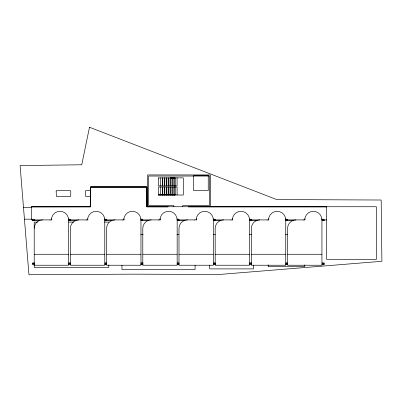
<?xml version="1.0" encoding="UTF-8"?>
<svg xmlns="http://www.w3.org/2000/svg" width="402" height="402" viewBox="0 0 402 402"><rect width="100%" height="100%" fill="white"/><g stroke="black" fill="none" stroke-linecap="round" stroke-linejoin="round"><path stroke-width="0.6" d="M51.471 218.778L51.396 219.904A8.593 8.593 0 0 1 59.988 211.311A8.593 8.593 0 0 1 68.581 219.904L68.581 265.235L34.21 265.235M87.666 218.778L87.591 219.904A8.593 8.593 0 0 1 96.184 211.311A8.593 8.593 0 0 1 104.771 219.904L104.771 265.235L70.405 265.235L70.405 228.311A8.407 8.407 0 0 1 78.817 219.904M123.856 218.778L123.786 219.904A8.593 8.593 0 0 1 132.379 211.311A8.593 8.593 0 0 1 140.966 219.904L140.966 265.235L106.6 265.235L106.6 228.311A8.407 8.407 0 0 1 115.012 219.904M160.051 218.778L159.981 219.904A8.593 8.593 0 0 1 168.569 211.311A8.593 8.593 0 0 1 177.161 219.904L177.161 265.235L142.795 265.235L142.795 228.311A8.407 8.407 0 0 1 151.207 219.904M196.246 218.778L196.176 219.904A8.593 8.593 0 0 1 204.764 211.311A8.593 8.593 0 0 1 213.356 219.904L213.356 265.235L178.99 265.235L178.99 228.311A8.407 8.407 0 0 1 187.397 219.904M232.441 218.778L232.371 219.904A8.593 8.593 0 0 1 240.959 211.311A8.593 8.593 0 0 1 249.552 219.904L249.552 265.235L215.186 265.235L215.186 228.311A8.407 8.407 0 0 1 223.592 219.904M268.636 218.778L268.561 219.904A8.593 8.593 0 0 1 277.154 211.311A8.593 8.593 0 0 1 285.747 219.904L285.747 265.235L251.381 265.235L251.381 228.311A8.407 8.407 0 0 1 259.787 219.904M304.832 218.778L304.756 219.904A8.593 8.593 0 0 1 313.349 211.311A8.593 8.593 0 0 1 321.942 219.904L321.942 265.235L287.576 265.235L287.576 228.311A8.407 8.407 0 0 1 295.983 219.904M158.589 178.207L158.519 177.895L183.307 177.86L183.307 195.04L158.413 194.819L174.895 194.638L174.895 195.005L174.895 194.638M174.965 178.207C175.121 177.739 171.83 178.689 170.579 178.207M170.579 177.945L174.965 177.945M170.548 178.076L174.996 178.076M170.649 178.262L174.895 178.262M90.832 190.654L85.777 190.659L85.395 191.091L85.525 196.377L90.832 196.503M158.443 194.694L174.965 194.694M158.413 194.819L174.996 194.819M158.443 194.95L174.965 194.95M31.652 206.924L90.566 206.914L90.696 187.181L146.635 187.181L146.7 206.879L168.021 206.924L168.021 206.558L147.001 206.558L146.871 186.824L90.48 186.819L90.334 206.558L31.652 206.558L31.652 219.904L32.909 219.904M326.695 206.924L188.498 206.924L188.498 206.558L326.695 206.558L326.695 259.385L376.418 259.385L376.418 206.739L147.549 206.739L147.549 174.93L210.432 174.93L210.432 206.739M23.497 207.472L31.657 207.472M24.442 219.17L31.974 219.17M34.165 219.904L51.893 219.904M68.692 219.904L88.149 219.904M104.47 219.904L124.283 219.904M142.765 219.904L160.473 219.904M177.292 219.904L196.668 219.904M213.07 219.904L232.864 219.904M249.481 219.904L268.943 219.904M285.892 219.904L305.138 219.904M323.555 219.904L326.695 219.904M39.652 220.633L32.748 220.633L32.748 219.658M68.511 220.633L76.043 220.633M104.902 220.633L111.806 220.633M140.665 220.633L148.197 220.633M177.056 220.633L184.583 220.633M213.447 220.633L220.346 220.633M249.21 220.633L257.365 220.633M285.601 220.633L293.128 220.633M321.992 220.633L324.499 220.633L324.499 219.658M37.622 222.095L34.21 222.095L34.21 267.43L108.796 267.43L108.796 264.948M68.682 222.095L73.697 222.095M104.409 222.095L108.796 222.095M140.705 234.527L143.207 234.527M176.955 234.527L178.84 234.527M213.115 234.527L215.341 234.527M249.185 234.527L251.692 234.527M285.551 234.527L287.515 234.527M34.21 254.27L68.581 254.27M70.405 254.27L104.771 254.27M106.6 254.27L140.966 254.27M142.795 254.27L177.161 254.27M178.99 254.27L213.356 254.27M215.186 254.27L249.552 254.27M251.381 254.27L285.747 254.27M287.576 254.27L321.942 254.27M34.632 263.044L32.748 263.044L32.748 264.506L34.632 264.506M68.511 263.044L70.395 263.044M104.902 263.044L106.786 263.044M140.665 263.044L143.177 263.044M177.056 263.044L178.94 263.044M213.447 263.044L215.331 263.044M249.21 263.044L251.717 263.044M285.601 263.044L287.48 263.044M321.992 263.044L324.499 263.044L324.499 264.506L321.992 264.506M251.305 263.114L249.989 263.114L249.989 264.431M68.511 264.506L70.395 264.506M104.902 264.506L106.786 264.506M140.665 264.506L143.177 264.506M177.056 264.506L178.94 264.506M213.447 264.506L215.331 264.506M249.21 264.506L251.717 264.506M285.601 264.506L287.5 264.431L287.5 263.114L286.184 263.114L286.184 264.431M158.589 177.945L158.519 185.9L177.091 185.9L177.091 177.86M158.519 194.638L158.519 195.005L158.519 186.995L177.091 186.995L177.091 195.04M321.866 218.778L321.942 219.904M285.671 218.778L285.747 219.904M249.476 218.778L249.552 219.904M213.286 218.778L213.356 219.904M177.091 218.778L177.161 219.904M140.896 218.778L140.966 219.904M104.701 218.778L104.771 219.904M68.506 218.778L68.581 219.904M323.695 264.431L323.695 263.114L322.379 263.114L322.379 264.431M304.756 264.843L304.756 266.697L268.199 266.697L268.199 264.843M303.369 219.904L303.369 220.155M267.174 219.904L267.174 220.155M253.572 265.144L253.572 268.893L209.703 268.893L209.703 265.144M230.979 219.904L230.979 220.155M215.11 264.431L215.11 263.114L213.794 263.114L213.794 264.431M195.076 265.235L195.076 269.621L121.957 269.621L121.957 265.235M194.784 219.904L194.784 220.155M182.649 206.739L182.649 205.643L209.336 205.643L209.336 176.031L148.645 176.031L148.645 205.643L173.87 205.643L173.87 206.739M178.915 264.431L178.915 263.114L177.604 263.114L177.604 264.431M175.041 177.86L175.041 185.9M175.041 186.995L175.041 195.04M174.895 177.86L174.895 195.04M172.996 177.86L172.996 185.9M172.996 186.995L172.996 195.04M172.85 177.86L172.85 185.9M172.85 186.995L172.85 195.04M170.945 177.86L170.945 185.9M170.945 186.995L170.945 195.04M170.8 177.86L170.8 185.9M170.8 186.995L170.8 195.04M168.9 177.86L168.9 185.9M168.9 186.995L168.9 195.04M168.755 177.86L168.755 185.9M168.755 186.995L168.755 195.04M166.855 177.86L166.855 185.9M166.855 186.995L166.855 195.04M166.704 177.86L166.704 185.9M166.704 186.995L166.704 195.04M164.805 177.86L164.805 185.9M164.805 186.995L164.805 195.04M164.659 177.86L164.659 185.9M164.659 186.995L164.659 195.04M162.76 177.86L162.76 185.9M162.76 186.995L162.76 195.04M162.614 177.86L162.614 185.9M162.614 186.995L162.614 195.04M160.71 177.86L160.71 185.9M160.564 186.995L160.564 195.04M158.589 219.904L158.589 220.155M146.815 206.739L146.815 186.995L90.515 186.995L90.515 206.739L31.713 206.799M142.725 264.431L142.725 263.114L141.409 263.114L141.409 264.431M122.394 219.904L122.394 220.155M106.53 264.431L106.53 263.114L105.213 263.114L105.213 264.431M86.199 219.904L86.199 220.155M70.335 264.431L70.335 263.114L69.018 263.114L69.018 264.431M50.004 219.904L50.004 220.155M34.14 264.431L34.14 263.114L32.823 263.114L32.823 264.431M34.21 228.311A8.407 8.407 0 0 1 42.622 219.904M56.154 191.035L56.421 196.467L70.335 196.503L70.737 196.231L70.772 191.091L70.501 190.689L56.587 190.654L56.154 191.035M89.49 127.258L81.742 164.77L20.1 165.574L28.949 274.742L131.826 274.159L219.572 274.45L381.9 261.29L381.166 200.015L276.752 199.573L89.49 127.258M208.241 175.664L193.613 175.664L193.613 190.654L208.241 190.654L208.241 175.664M34.14 219.246L32.823 219.246L32.823 220.557L34.14 220.557L34.14 219.246M70.335 219.246L69.018 219.246L69.018 220.557L70.335 220.557L70.335 219.246M106.53 219.246L105.213 219.246L105.213 220.557L106.53 220.557L106.53 219.246M142.725 219.246L141.409 219.246L141.409 220.557L142.725 220.557L142.725 219.246M178.915 219.246L177.604 219.246L177.604 220.557L178.915 220.557L178.915 219.246M215.11 219.246L213.794 219.246L213.794 220.557L215.11 220.557L215.11 219.246M251.305 219.246L249.989 219.246L249.989 220.557L251.305 220.557L251.305 219.246M287.5 219.246L286.184 219.246L286.184 220.557L287.5 220.557L287.5 219.246M323.695 219.246L322.379 219.246L322.379 220.557L323.695 220.557L323.695 219.246"/></g></svg>
